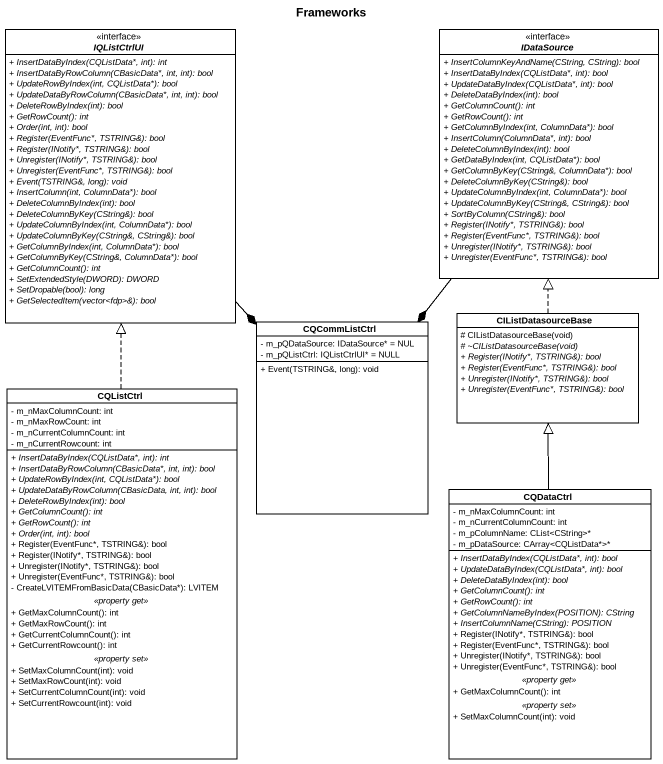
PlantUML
@startuml
title Frameworks
hide circle
hide empty members
skinparam classAttributeIconSize 0
interface IQListCtrlUI <<interface>> {
  {abstract} + InsertDataByIndex(CQListData*, int): int
  {abstract} + InsertDataByRowColumn(CBasicData*, int, int): bool
  {abstract} + UpdateRowByIndex(int, CQListData*): bool
  {abstract} + UpdateDataByRowColumn(CBasicData*, int, int): bool
  {abstract} + DeleteRowByIndex(int): bool
  {abstract} + GetRowCount(): int
  {abstract} + Order(int, int): bool
  {abstract} + Register(EventFunc*, TSTRING&): bool
  {abstract} + Register(INotify*, TSTRING&): bool
  {abstract} + Unregister(INotify*, TSTRING&): bool
  {abstract} + Unregister(EventFunc*, TSTRING&): bool
  {abstract} + Event(TSTRING&, long): void
  {abstract} + InsertColumn(int, ColumnData*): bool
  {abstract} + DeleteColumnByIndex(int): bool
  {abstract} + DeleteColumnByKey(CString&): bool
  {abstract} + UpdateColumnByIndex(int, ColumnData*): bool
  {abstract} + UpdateColumnByKey(CString&, CString&): bool
  {abstract} + GetColumnByIndex(int, ColumnData*): bool
  {abstract} + GetColumnByKey(CString&, ColumnData*): bool
  {abstract} + GetColumnCount(): int
  {abstract} + SetExtendedStyle(DWORD): DWORD
  {abstract} + SetDropable(bool): long
  {abstract} + GetSelectedItem(vector<fdp>&): bool
}
interface IDataSource <<interface>> {
  {abstract} + InsertColumnKeyAndName(CString, CString): bool
  {abstract} + InsertDataByIndex(CQListData*, int): bool
  {abstract} + UpdateDataByIndex(CQListData*, int): bool
  {abstract} + DeleteDataByIndex(int): bool
  {abstract} + GetColumnCount(): int
  {abstract} + GetRowCount(): int
  {abstract} + GetColumnByIndex(int, ColumnData*): bool
  {abstract} + InsertColumn(ColumnData*, int): bool
  {abstract} + DeleteColumnByIndex(int): bool
  {abstract} + GetDataByIndex(int, CQListData*): bool
  {abstract} + GetColumnByKey(CString&, ColumnData*): bool
  {abstract} + DeleteColumnByKey(CString&): bool
  {abstract} + UpdateColumnByIndex(int, ColumnData*): bool
  {abstract} + UpdateColumnByKey(CString&, CString&): bool
  {abstract} + SortByColumn(CString&): bool
  {abstract} + Register(INotify*, TSTRING&): bool
  {abstract} + Register(EventFunc*, TSTRING&): bool
  {abstract} + Unregister(INotify*, TSTRING&): bool
  {abstract} + Unregister(EventFunc*, TSTRING&): bool
}
class CIListDatasourceBase {
  # CIListDatasourceBase(void)
  {abstract} # ~CIListDatasourceBase(void)
  {abstract} + Register(INotify*, TSTRING&): bool
  {abstract} + Register(EventFunc*, TSTRING&): bool
  {abstract} + Unregister(INotify*, TSTRING&): bool
  {abstract} + Unregister(EventFunc*, TSTRING&): bool
}
class CQCommListCtrl {
  - m_pQDataSource: IDataSource* = NUL
  - m_pQListCtrl: IQListCtrlUI* = NULL
  + Event(TSTRING&, long): void
}
class CQListCtrl {
  - m_nMaxColumnCount: int
  - m_nMaxRowCount: int
  - m_nCurrentColumnCount: int
  - m_nCurrentRowcount: int
  --
  {abstract} + InsertDataByIndex(CQListData*, int): int
  {abstract} + InsertDataByRowColumn(CBasicData*, int, int): bool
  {abstract} + UpdateRowByIndex(int, CQListData*): bool
  {abstract} + UpdateDataByRowColumn(CBasicData, int, int): bool
  {abstract} + DeleteRowByIndex(int): bool
  {abstract} + GetColumnCount(): int
  {abstract} + GetRowCount(): int
  {abstract} + Order(int, int): bool
  + Register(EventFunc*, TSTRING&): bool
  + Register(INotify*, TSTRING&): bool
  + Unregister(INotify*, TSTRING&): bool
  + Unregister(EventFunc*, TSTRING&): bool
  - CreateLVITEMFromBasicData(CBasicData*): LVITEM
  .. <<property get>> ..
  + GetMaxColumnCount(): int
  + GetMaxRowCount(): int
  + GetCurrentColumnCount(): int
  + GetCurrentRowcount(): int
  .. <<property set>> ..
  + SetMaxColumnCount(int): void
  + SetMaxRowCount(int): void
  + SetCurrentColumnCount(int): void
  + SetCurrentRowcount(int): void
}
class CQDataCtrl {
  - m_nMaxColumnCount: int
  - m_nCurrentColumnCount: int
  - m_pColumnName: CList<CString>*
  - m_pDataSource: CArray<CQListData*>*
  --
  {abstract} + InsertDataByIndex(CQListData*, int): bool
  {abstract} + UpdateDataByIndex(CQListData*, int): bool
  {abstract} + DeleteDataByIndex(int): bool
  {abstract} + GetColumnCount(): int
  {abstract} + GetRowCount(): int
  {abstract} + GetColumnNameByIndex(POSITION): CString
  {abstract} + InsertColumnName(CString): POSITION
  + Register(INotify*, TSTRING&): bool
  + Register(EventFunc*, TSTRING&): bool
  + Unregister(INotify*, TSTRING&): bool
  + Unregister(EventFunc*, TSTRING&): bool
  .. <<property get>> ..
  + GetMaxColumnCount(): int
  .. <<property set>> ..
  + SetMaxColumnCount(int): void
}
IQListCtrlUI --* CQCommListCtrl
IDataSource --* CQCommListCtrl
CIListDatasourceBase .up.|> IDataSource
CQListCtrl .up.|> IQListCtrlUI
CQDataCtrl -up-|> CIListDatasourceBase
@enduml
